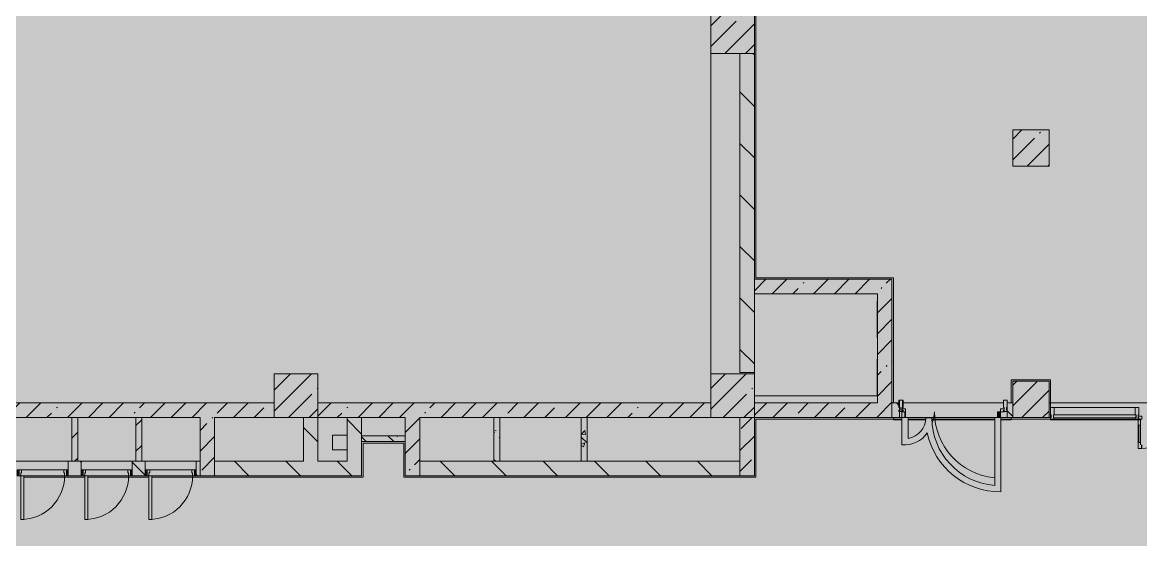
# Model space of a CAD drawing. Header units: millimetres. Extents: x 36059 to 234328, y -8553 to 29000.
# Drawn here: x 164016 to 179386, y 10024 to 17127 of the extents above; entities that cross this region are included whole.
import ezdxf

# ---------------------------------------------------------------- set-up
doc = ezdxf.new("R2010")
doc.units = ezdxf.units.MM
doc.linetypes.add('200_ШТРИХ__ш1_п0_6_', pattern=[800, 500, -300])
doc.layers.add('A-DETL-GENF-2', color=7, linetype='Continuous', lineweight=9, true_color=0xc0c0c0, transparency=0.4)
for name, color, linetype, lineweight, true_color in [('A-DETL-GENF-4', 7, 'Continuous', 5, 0xb7b7b7), ('A-DETL-GENF-5', 7, 'Continuous', 5, 0xe2e2e2), ('A-DOOR-1', 7, 'Continuous', 5, 0xaaaaaa), ('A-DOOR-2', 7, 'Continuous', 5, 0xe2e2e2), ('A-DOOR-3', 7, 'Continuous', 5, 0xb7b7b7), ('A-DOOR-FRAM-1', 7, 'Continuous', 5, 0xe2e2e2), ('A-DOOR-FRAM-2', 7, 'Continuous', 5, 0xaaaaaa), ('A-DOOR-FRAM-3', 7, 'Continuous', 5, 0xb7b7b7), ('A-FLOR-1', 7, 'Continuous', 5, 0xb7b7b7), ('A-GLAZ-CURT-2', 7, 'Continuous', 5, 0x737373), ('A-GLAZ-CWMG-2', 7, 'Continuous', 5, 0x737373), ('A-WALL-5', 7, 'Continuous', 9, 0x737373), ('I-WALL-3', 7, 'Continuous', 5, 0x737373), ('I-WALL-5', 7, 'Continuous', 5, 0x787878), ('S-COLS-4', 7, 'Continuous', 5, 0x737373)]:
    doc.layers.add(name, color=color, linetype=linetype, lineweight=lineweight, true_color=true_color)
for name, color, linetype, lineweight in [('A-DETL-MBND-1', 7, '200_ШТРИХ__ш1_п0_6_', 9), ('I-WALL-4', 7, 'Continuous', 5), ('S-COLS-3', 7, 'Continuous', 5)]:
    doc.layers.add(name, color=color, linetype=linetype, lineweight=lineweight)
pattern_1 = [(135, (107317.9, 0), (-353.5534, -353.5534), [])]
pattern_2 = [(45, (107317.9, 0), (-285.1231, 285.1231), []), (45, (107603, 0), (-285.1231, 285.1231), [504.031, -100.806, 16.764, -84.042])]
pattern_3 = [(135, (107317.9, 0), (-377.1708, -377.1708), [533.4, -88.9, 17.78, -88.9]), (135, (107317.9, 376.94), (-377.1708, -377.1708), []), (50, (107317.9, 0), (637.6445, -55.7866), [66.675, -733.425]), (355, (107317.9, 0), (-123.3494, 668.699), [53.34, -586.74]), (100.451, (107371, -4.65), (514.299, 612.908), [56.665, -623.315]), (46.184, (107317.9, 177.8), (948.776, -147.15), [100.012, -1100.137]), (96.636, (107397, 165.5), (830.909, 865.997), [84.998, -934.973]), (351.184, (107317.9, 177.8), (830.918, 865.988), [80.01, -880.11]), (21, (107406.8, 133.35), (530.6506, -357.9283), [66.675, -733.425]), (326, (107406.8, 133.35), (216.308, 644.6585), [53.34, -586.74]), (71.451, (107451, 103.5), (746.9596, 286.7243), [56.665, -623.315]), (37.5, (107317.9, 0), (10.8105, 295.9426), [16.764, -562.864, 16.764, -578.866, -588.962]), (37.5, (107317.9, 0), (10.8105, 295.9426), [-1175.258, 16.764, -572.198]), (7.5, (107317.9, 0), (233.8692, 350.6318), [16.764, -322.834, 16.764, -549.529, -224.472]), (7.5, (107317.9, 0), (233.8692, 350.6318), [-905.891, 16.764, -207.708]), (327.5, (107119.64, 0), (474.5678, -20.0513), [16.764, -205.486, 16.764, -676.656, -920.115]), (327.5, (107119.64, 0), (474.5678, -20.0513), [-915.67, 16.764, -903.351]), (317.5, (107030.74, 0), (518.4522, 88.9934), [16.764, -272.161, 16.764, -443.738, -653.415]), (317.5, (107030.74, 0), (518.4522, 88.9934), [-749.427, 16.764, -636.651])]
pattern_4 = [(45, (107317.9, 0), (-176.7767, 176.7767), [])]

# ---------------------------------------------------------------- blocks, each defined once
blk = doc.blocks.new('BSC_Колонна _Прямоугольная - 600х600-23205240-3_10_2_птичка')
at = {"layer": 'S-COLS-3'}
h = blk.add_hatch(dxfattribs=at)
h.set_pattern_fill('FP_100', color=256, style=0, pattern_type=2)
h.set_pattern_definition([(45, (-66460, -12000), (-285.1231, 285.1231), []), (45, (-66174.88, -12000), (-285.1231, 285.1231), [504.031, -100.806, 16.764, -84.042])])
h.paths.add_polyline_path([(-300, -300), (300, -300), (300, 300), (-300, 300)])
at = {"layer": 'S-COLS-4'}
for p, q in [((300, 300), (-300, 300)), ((-300, 300), (-300, -300)), ((300, -300), (300, 300)), ((-300, -300), (300, -300))]:
    blk.add_line(p, q, dxfattribs=at)
blk = doc.blocks.new('BSC_Колонна _Прямоугольная - 600х600-V75-3_10_2_птичка')
at = {"layer": 'S-COLS-3'}
h = blk.add_hatch(dxfattribs=at)
h.set_pattern_fill('FP_104', color=256, style=0, pattern_type=2)
h.set_pattern_definition([(45, (-66460, -17000), (-285.1231, 285.1231), []), (45, (-66174.88, -17000), (-285.1231, 285.1231), [504.031, -100.806, 16.764, -84.042])])
h.paths.add_polyline_path([(-300, -300), (300, -300), (300, 300), (-300, 300)])
at = {"layer": 'S-COLS-4'}
for p, q in [((300, 300), (-300, 300)), ((-300, 300), (-300, -300)), ((300, -300), (300, 300)), ((-300, -300), (300, -300))]:
    blk.add_line(p, q, dxfattribs=at)
blk = doc.blocks.new('BSC_Колонна _Прямоугольная - 600х600-V85-3_10_2_птичка')
at = {"layer": 'S-COLS-3'}
h = blk.add_hatch(dxfattribs=at)
h.set_pattern_fill('FP_122', color=256, style=0, pattern_type=2)
h.set_pattern_definition([(45, (-60460, -12000), (-285.1231, 285.1231), []), (45, (-60174.88, -12000), (-285.1231, 285.1231), [504.031, -100.806, 16.764, -84.042])])
h.paths.add_polyline_path([(-300, -300), (300, -300), (300, 300), (-300, 300)])
at = {"layer": 'S-COLS-4'}
for p, q in [((300, 300), (-300, 300)), ((-300, 300), (-300, -300)), ((300, -300), (300, 300)), ((-300, -300), (300, -300))]:
    blk.add_line(p, q, dxfattribs=at)
blk = doc.blocks.new('BSC_Колонна _Прямоугольная - 500х500-V112-3_10_2_птичка')
at = {"layer": 'S-COLS-3'}
h = blk.add_hatch(dxfattribs=at)
h.set_pattern_fill('FP_146', color=256, style=0, pattern_type=2)
h.set_pattern_definition([(45, (-70560, -15400), (-285.1231, 285.1231), []), (45, (-70274.88, -15400), (-285.1231, 285.1231), [504.031, -100.806, 16.764, -84.042])])
h.paths.add_polyline_path([(-250, -250), (250, -250), (250, 250), (-250, 250)])
at = {"layer": 'S-COLS-4'}
for p, q in [((250, 250), (-250, 250)), ((-250, 250), (-250, -250)), ((250, -250), (250, 250)), ((-250, -250), (250, -250))]:
    blk.add_line(p, q, dxfattribs=at)
blk = doc.blocks.new('110_Дверь_СКБ_1Ст - д-18 700x2100h_Технический шкаф ЭОМ и СС-V164-3_10_2_птичка')
at = {"layer": 'A-DOOR-1'}
h = blk.add_hatch(dxfattribs=at)
h.set_pattern_fill('FP_151', color=256, style=0, pattern_type=2)
h.set_pattern_definition([(135, (1951.41, 164.685), (-14.14214, -14.14214), []), (225, (1951.41, 164.685), (14.14214, -14.14214), [])])
h.paths.add_polyline_path([(362.5, 100), (337.5, 100), (337.5, 20), (362.5, 20)])
at = {"layer": 'A-DOOR-2'}
h = blk.add_hatch(color=256, dxfattribs=at)
h.paths.add_polyline_path([(312.5, 100), (312.5, 60), (302.5, 60), (302.5, 20), (337.5, 20), (337.5, 100)])
h.paths.add_polyline_path([(-287.5, 100), (-312.5, 100), (-312.5, 20), (-277.5, 20), (-277.5, 60), (-287.5, 60)])
at = {"layer": 'A-DOOR-FRAM-1'}
blk.add_hatch(color=256, dxfattribs=at).paths.add_polyline_path([(272.5, 700), (272.5, 100), (312.5, 100), (312.5, 700)])
at = {"layer": 'A-DOOR-FRAM-2'}
h = blk.add_hatch(dxfattribs=at)
h.set_pattern_fill('FP_152', color=256, style=0, pattern_type=2)
h.set_pattern_definition([(45, (-171.384, 164.685), (-14.1421, 14.1421), []), (135, (-171.384, 164.685), (-14.1421, -14.1421), [])])
h.paths.add_polyline_path([(-312.5, 100), (-337.5, 100), (-337.5, 20), (-312.5, 20)])
at = {"layer": 'A-DOOR-3'}
for p, q in [((312.5, 700), (272.5, 700)), ((272.5, 700), (272.5, 100)), ((312.5, 100), (312.5, 700)), ((272.5, 100), (312.5, 100))]:
    blk.add_line(p, q, dxfattribs=at)
blk.add_arc((312.5, 100), 600, 90, 180, dxfattribs=at)
at = {"layer": 'A-DOOR-FRAM-3'}
for p, q in [((-312.5, 100), (-337.5, 100)), ((-337.5, 100), (-337.5, 20)), ((-337.5, 20), (-312.5, 20)), ((-287.5, 100), (-312.5, 100)), ((-312.5, 100), (-312.5, 20)), ((-312.5, 20), (-312.5, 100)), ((-312.5, 20), (-277.5, 20)), ((-287.5, 60), (-287.5, 100)), ((-287.5, 100), (272.5, 100)), ((-277.5, 60), (-287.5, 60)), ((-277.5, 20), (-277.5, 60)), ((302.5, 20), (-277.5, 20)), ((312.5, 60), (302.5, 60)), ((302.5, 60), (302.5, 20)), ((302.5, 20), (337.5, 20)), ((312.5, 100), (312.5, 60)), ((337.5, 100), (312.5, 100)), ((337.5, 20), (337.5, 100)), ((362.5, 100), (337.5, 100)), ((337.5, 100), (337.5, 20)), ((337.5, 20), (362.5, 20)), ((362.5, 20), (362.5, 100))]:
    blk.add_line(p, q, dxfattribs=at)
blk = doc.blocks.new('Прямоугольный импост - Импост структурный с накладкой - 160мм Темный-33326475-3_10_2_птичка')
at = {"layer": 'A-GLAZ-CWMG-2'}
for p, q in [((-50, 40), (-50, 140)), ((-50, 140), (0, 140)), ((-40, 40), (-50, 40)), ((-50, -17), (-50, 0)), ((-50, 0), (-40, 0)), ((-40, 0), (-40, 40)), ((-10, 40), (-10, 0)), ((0, 40), (-10, 40)), ((-10, 0), (0, 0)), ((0, 140), (0, 40)), ((0, 0), (0, -17)), ((0, -17), (-50, -17))]:
    blk.add_line(p, q, dxfattribs=at)
blk = doc.blocks.new('Дверь_Витражная_остекление_ - ВВ-6 остекление-32274838-3_10_2_птичка')
at = {"layer": 'A-DETL-GENF-5'}
for points in [[(705, 420), (701, 420), (701, 100), (660, 100), (660, 20), (705, 20), (705, 386)], [(-655, 100), (-655, 20), (-610, 20), (-610, 100)]]:
    blk.add_hatch(color=256, dxfattribs=at).paths.add_polyline_path(points)
at = {"layer": 'A-DETL-GENF-4'}
for p, q in [((705, 420), (705, 20)), ((705, 20), (705, 420)), ((-655, 100), (-655, 20)), ((-655, 100), (-655, 20)), ((-610, 20), (-655, 20)), ((-655, 20), (-610, 20)), ((-610, 100), (-610, 20)), ((-610, 20), (-610, 100)), ((660, 100), (660, 20)), ((660, 100), (660, 20))]:
    blk.add_line(p, q, dxfattribs=at)
at = {"layer": 'A-DOOR-3'}
for p, q in [((-655, 20), (-705, 20)), ((-705, 20), (-705, -20)), ((-655, 100), (-655, 20)), ((-655, -20), (-655, 20)), ((655, 100), (655, 20)), ((705, 20), (655, 20)), ((655, 20), (655, -20)), ((705, -20), (705, 20)), ((-705, -20), (-655, -20)), ((655, -20), (705, -20))]:
    blk.add_line(p, q, dxfattribs=at)
for centre, radius, start, end in [((-655, 20), 910, 360, 84.7731), ((655, 20), 400, 157.5, 180)]:
    blk.add_arc(centre, radius, start, end, dxfattribs=at)
blk = doc.blocks.new('Прямоугольный импост - Импост структурный с накладкой - 160мм Темный-33326241-3_10_2_птичка')
at = {"layer": 'A-GLAZ-CWMG-2'}
for p, q in [((-25, 40), (-25, 140)), ((-25, 140), (25, 140)), ((-15, 40), (-25, 40)), ((-25, -17), (-25, 0)), ((-25, 0), (-15, 0)), ((-15, 0), (-15, 40)), ((15, 40), (15, 0)), ((25, 40), (15, 40)), ((15, 0), (25, 0)), ((25, 140), (25, 40)), ((25, 0), (25, -17)), ((25, -17), (-25, -17))]:
    blk.add_line(p, q, dxfattribs=at)
blk = doc.blocks.new('Прямоугольный импост - Импост структурный с накладкой - 160мм Темный-33326242-3_10_2_птичка')
at = {"layer": 'A-GLAZ-CWMG-2'}
for p, q in [((0, 140), (-50, 140)), ((-50, 140), (-50, 40)), ((-50, 40), (-40, 40)), ((-40, 0), (-50, 0)), ((-50, 0), (-50, -17)), ((-40, 40), (-40, 0)), ((-10, 0), (-10, 40)), ((-10, 40), (0, 40)), ((0, 0), (-10, 0)), ((0, 40), (0, 140)), ((0, -17), (0, 0)), ((-50, -17), (0, -17))]:
    blk.add_line(p, q, dxfattribs=at)
blk = doc.blocks.new('Прямоугольный импост - Импост структурный с накладкой - 160мм Темный-33326237-3_10_2_птичка')
at = {"layer": 'A-GLAZ-CWMG-2'}
for p, q in [((-50, 40), (-50, 140)), ((-50, 140), (0, 140)), ((-40, 40), (-50, 40)), ((-50, -17), (-50, 0)), ((-50, 0), (-40, 0)), ((-40, 0), (-40, 40)), ((-10, 40), (-10, 0)), ((0, 40), (-10, 40)), ((-10, 0), (0, 0)), ((0, 140), (0, 40)), ((0, 0), (0, -17)), ((0, -17), (-50, -17))]:
    blk.add_line(p, q, dxfattribs=at)
blk = doc.blocks.new('Дверь_Витражная_остекление_ - В-18-32468702-3_10_2_птичка')
at = {"layer": 'A-DETL-GENF-5'}
blk.add_hatch(color=256, dxfattribs=at).paths.add_polyline_path([(690, 420), (678, 420), (678, 370), (690, 370), (690, 20), (723, 20), (723, 420)])
at = {"layer": 'A-DETL-GENF-4'}
for p, q in [((-673, 965), (-673, 20)), ((-673, 965), (-673, 20)), ((723, 420), (678, 420)), ((678, 420), (678, 370)), ((723, 420), (678, 420)), ((678, 420), (678, 370)), ((723, 340), (690, 340)), ((713, 340), (713, 100)), ((723, 420), (723, 20)), ((723, 20), (723, 420)), ((723, 100), (690, 100))]:
    blk.add_line(p, q, dxfattribs=at)
at = {"layer": 'A-DOOR-3'}
for p, q in [((-673, 965), (-673, 20)), ((673, 420), (673, 370)), ((-673, 20), (-723, 20)), ((-723, 20), (-723, -20)), ((-673, -20), (-673, 20)), ((723, 20), (673, 20)), ((673, 20), (673, -20)), ((723, -20), (723, 20)), ((-723, -20), (-673, -20)), ((673, -20), (723, -20))]:
    blk.add_line(p, q, dxfattribs=at)
for centre, radius, start, end in [((-673, 20), 945, 15.8542, 26.1731), ((673, 20), 400, 90, 148.5381), ((-673, 20), 945, 360, 14.4313), ((673, 20), 400, 177.0378, 180)]:
    blk.add_arc(centre, radius, start, end, dxfattribs=at)
blk = doc.blocks.new('Системная панель - Стекло - 40мм-V234-3_10_2_птичка')
at = {"layer": 'A-GLAZ-CURT-2'}
for p, q in [((567, 0), (-567, 0)), ((-567, 0), (-567, -40)), ((567, -40), (567, 0)), ((-567, -40), (567, -40))]:
    blk.add_line(p, q, dxfattribs=at)
blk = doc.blocks.new('Прямоугольный импост - Импост структурный с накладкой - 160мм Темный-33326239-3_10_2_птичка')
at = {"layer": 'A-GLAZ-CWMG-2'}
for p, q in [((-25, 40), (-25, 140)), ((-25, 140), (25, 140)), ((-15, 40), (-25, 40)), ((-25, -17), (-25, 0)), ((-25, 0), (-15, 0)), ((-15, 0), (-15, 40)), ((15, 40), (15, 0)), ((25, 40), (15, 40)), ((15, 0), (25, 0)), ((25, 140), (25, 40)), ((25, 0), (25, -17)), ((25, -17), (-25, -17))]:
    blk.add_line(p, q, dxfattribs=at)
blk = doc.blocks.new('Прямоугольный импост - Импост структурный с накладкой - 160мм Темный-32468813-3_10_2_птичка')
at = {"layer": 'A-GLAZ-CWMG-2'}
for p, q in [((70880, 11837), (71994, 11837)), ((70880, 11680), (71994, 11680))]:
    blk.add_line(p, q, dxfattribs=at)

msp = doc.modelspace()

# ---------------------------------------------------------------- hatches: boundary and pattern name
at = {"layer": 'A-DETL-GENF-2'}
msp.add_hatch(color=256, dxfattribs=at).paths.add_polyline_path([(178169.8, -251.7), (183167.9, -251.7), (183167.9, 3288.3), (191887.9, 3288.3), (191887.9, 27348.3), (149227.9, 27348.3), (149227.9, 23888.3), (145628, 23888.3), (145628, -251.7), (177237.6, -251.7)])
at = {"layer": 'I-WALL-4'}
h = msp.add_hatch(dxfattribs=at)
h.set_pattern_fill('FP_108', color=256, style=0, pattern_type=2)
h.set_pattern_definition(pattern_1)
h.paths.add_polyline_path([(173877.9, 12320), (174077.9, 12320), (174077.9, 16700), (173877.9, 16700), (173877.9, 13534.8)])
h.paths.add_polyline_path([(174077.9, 17300), (174077.9, 26500), (173877.9, 26500), (173877.9, 17300)])
h = msp.add_hatch(dxfattribs=at)
h.set_pattern_fill('FP_105', color=256, style=0, pattern_type=2)
h.set_pattern_definition(pattern_2)
h.paths.add_polyline_path([(175373.2, 13400), (175767.9, 13400), (175767.9, 13600), (174077.9, 13600), (174077.9, 13400)])
h = msp.add_hatch(dxfattribs=at)
h.set_pattern_fill('FP_105', color=256, style=0, pattern_type=2)
h.set_pattern_definition(pattern_2)
h.paths.add_polyline_path([(175839.3, 11700), (175967.9, 11700), (175967.9, 13600), (175767.9, 13600), (175767.9, 11700)])
h = msp.add_hatch(dxfattribs=at)
h.set_pattern_fill('FP_105', color=256, style=0, pattern_type=2)
h.set_pattern_definition(pattern_2)
h.paths.add_polyline_path([(169277.9, 11700), (173477.9, 11700), (173477.9, 11900), (168077.9, 11900), (168077.9, 11700), (168677.9, 11700)])
h.paths.add_polyline_path([(162077.9, 11700), (167477.9, 11700), (167477.9, 11900), (162077.9, 11900)])
h = msp.add_hatch(dxfattribs=at)
h.set_pattern_fill('FP_105', color=256, style=0, pattern_type=2)
h.set_pattern_definition(pattern_2)
h.paths.add_polyline_path([(175767.9, 11700), (175767.9, 11900), (174077.9, 11900), (174077.9, 11700), (175373.2, 11700)])
h = msp.add_hatch(dxfattribs=at)
h.set_pattern_fill('FP_108', color=256, style=0, pattern_type=2)
h.set_pattern_definition(pattern_1)
h.paths.add_polyline_path([(175967.9, 11700), (176071.9, 11700), (176071.9, 11900), (175967.9, 11900), (175967.9, 11799.5)])
h.paths.add_polyline_path([(177551.9, 11700), (177627.9, 11700), (177627.9, 11900), (177551.9, 11900), (177551.9, 11799.5)])
h.paths.add_polyline_path([(178147.9, 11700), (178147.9, 11900), (178127.9, 11900), (178127.9, 11700)])
h.paths.add_polyline_path([(180857.9, 11700), (180857.9, 11900), (180837.9, 11900), (180837.9, 11700)])
h = msp.add_hatch(dxfattribs=at)
h.set_pattern_fill('FP_110', color=256, style=0, pattern_type=2)
h.set_pattern_definition(pattern_4)
h.paths.add_polyline_path([(164777.1, 11100), (164777.1, 11700), (164697.1, 11700), (164697.1, 11100)])
h = msp.add_hatch(dxfattribs=at)
h.set_pattern_fill('FP_110', color=256, style=0, pattern_type=2)
h.set_pattern_definition(pattern_4)
h.paths.add_polyline_path([(165577.1, 11100), (165657.1, 11100), (165657.1, 11700), (165577.1, 11700), (165577.1, 11221)])
h = msp.add_hatch(dxfattribs=at)
h.set_pattern_fill('FP_105', color=256, style=0, pattern_type=2)
h.set_pattern_definition(pattern_2)
h.paths.add_polyline_path([(166657.9, 10900), (166657.9, 11700), (166457.9, 11700), (166457.9, 10900)])
h = msp.add_hatch(dxfattribs=at)
h.set_pattern_fill('FP_108', color=256, style=0, pattern_type=2)
h.set_pattern_definition(pattern_1)
h.paths.add_polyline_path([(168077.9, 11100), (168077.9, 11700), (167877.9, 11700), (167877.9, 11100), (167915.6, 11100)])
h = msp.add_hatch(dxfattribs=at)
h.set_pattern_fill('FP_108', color=256, style=0, pattern_type=2)
h.set_pattern_definition(pattern_1)
h.paths.add_polyline_path([(168477.9, 10900), (168677.9, 10900), (168677.9, 11700), (168477.9, 11700), (168477.9, 11100)])
h = msp.add_hatch(dxfattribs=at)
h.set_pattern_fill('FP_105', color=256, style=0, pattern_type=2)
h.set_pattern_definition(pattern_2)
h.paths.add_polyline_path([(169477.9, 10900), (169477.9, 11700), (169277.9, 11700), (169277.9, 10900)])
h = msp.add_hatch(dxfattribs=at)
h.set_pattern_fill('FP_105', color=256, style=0, pattern_type=2)
h.set_pattern_definition(pattern_2)
h.paths.add_polyline_path([(174077.9, 10900), (174077.9, 11700), (173877.9, 11700), (173877.9, 10900)])
h = msp.add_hatch(dxfattribs=at)
h.set_pattern_fill('FP_108', color=256, style=0, pattern_type=2)
h.set_pattern_definition(pattern_1)
h.paths.add_polyline_path([(168477.9, 10900), (168477.9, 11100), (166657.9, 11100), (166657.9, 10900), (167915.6, 10900)])
h.paths.add_polyline_path([(164652.9, 10900), (164825.7, 10900), (164825.7, 11100), (164645.7, 11100), (164645.7, 10900)])
h.paths.add_polyline_path([(165525.7, 10900), (165705.7, 10900), (165705.7, 11100), (165525.7, 11100), (165525.7, 10980)])
h.paths.add_polyline_path([(166457.9, 10900), (166457.9, 11100), (166405.7, 11100), (166405.7, 10900)])
h.paths.add_polyline_path([(163945.7, 10900), (163945.7, 11100), (163765.7, 11100), (163765.7, 10900)])
h.paths.add_polyline_path([(162322.4, 10900), (162817.9, 10900), (162817.9, 11100), (159227.9, 11100), (159227.9, 10900), (160458, 10900)])
h.paths.add_polyline_path([(163017.9, 10900), (163065.7, 10900), (163065.7, 11100), (163017.9, 11100), (163017.9, 10980)])
h.paths.add_polyline_path([(156729.2, 10900), (159027.9, 10900), (159027.9, 11100), (152077.9, 11100), (152077.9, 10900), (153000.3, 10900)])
h = msp.add_hatch(dxfattribs=at)
h.set_pattern_fill('FP_108', color=256, style=0, pattern_type=2)
h.set_pattern_definition(pattern_1)
h.paths.add_polyline_path([(169477.9, 10900), (170077.9, 10900), (170077.9, 11100), (169477.9, 11100)])
h = msp.add_hatch(dxfattribs=at)
h.set_pattern_fill('FP_108', color=256, style=0, pattern_type=2)
h.set_pattern_definition(pattern_1)
h.paths.add_polyline_path([(173877.9, 10900), (173877.9, 11100), (170077.9, 11100), (170077.9, 10900), (171644.4, 10900)])
at = {"layer": 'I-WALL-5'}
h = msp.add_hatch(dxfattribs=at)
h.set_pattern_fill('FP_115', color=256, style=0, pattern_type=2)
h.set_pattern_definition(pattern_3)
h.paths.add_polyline_path([(170577.9, 11100), (170577.9, 11700), (170497.9, 11700), (170497.9, 11100)])
h = msp.add_hatch(dxfattribs=at)
h.set_pattern_fill('FP_115', color=256, style=0, pattern_type=2)
h.set_pattern_definition(pattern_3)
h.paths.add_polyline_path([(171777.9, 11100), (171777.9, 11700), (171697.9, 11700), (171697.9, 11100)])
h = msp.add_hatch(dxfattribs=at)
h.set_pattern_fill('FP_115', color=256, style=0, pattern_type=2)
h.set_pattern_definition(pattern_3)
h.paths.add_polyline_path([(169277.9, 11370), (169277.9, 11450), (168677.9, 11450), (168677.9, 11370)])
at = {"layer": 'S-COLS-3'}
h = msp.add_hatch(dxfattribs=at)
h.set_pattern_fill('FP_105', color=256, style=0, pattern_type=2)
h.set_pattern_definition(pattern_2)
h.paths.add_polyline_path([(178127.9, 11700), (178127.9, 12200), (177627.9, 12200), (177627.9, 11700)])

# ---------------------------------------------------------------- linework, layer by layer
at = {"layer": 'A-DETL-MBND-1'}
msp.add_line((175762.9, 12000), (175762.9, 13400), dxfattribs=at)
at = {"layer": 'A-FLOR-1'}
for p, q in [((174097.9, 26880), (174097.9, 13620)), ((173477.9, 16700), (173477.9, 12300)), ((174097.9, 13620), (175987.9, 13620)), ((175987.9, 13620), (175987.9, 11900)), ((174077.9, 12300), (174077.9, 12320)), ((177607.9, 11900), (177607.9, 12220)), ((177607.9, 12220), (178147.9, 12220)), ((178147.9, 12220), (178147.9, 11900)), ((175767.9, 12000), (174077.9, 12000)), ((175987.9, 11700), (175987.9, 11669)), ((176190.6, 11700), (176105.9, 11700)), ((176105.9, 11700), (176105.9, 11327.5)), ((176190.6, 11413.8), (176190.6, 11700)), ((176516.6, 11697.2), (176431.9, 11697.2)), ((177464.9, 11700), (177380.2, 11700)), ((177380.2, 11700), (177380.2, 10768.9)), ((177464.9, 10681.9), (177464.9, 11700)), ((177607.9, 11669), (177607.9, 11700)), ((176105.9, 11680), (174097.9, 11680)), ((174097.9, 11680), (174097.9, 10880)), ((175987.9, 11669), (176105.9, 11669)), ((176430.1, 11680), (176190.6, 11680)), ((176190.6, 11669), (176429, 11669)), ((177380.2, 11680), (176517.5, 11680)), ((176518.2, 11669), (177380.2, 11669)), ((178147.9, 11680), (177464.9, 11680)), ((177464.9, 11669), (177607.9, 11669)), ((178147.9, 11680), (178147.9, 11669)), ((178147.9, 11669), (179385.9, 11669)), ((179385.9, 11677), (179385.9, 11327.5)), ((168277.9, 11457), (168477.9, 11457)), ((168277.9, 11257), (168277.9, 11457)), ((168477.9, 11257), (168277.9, 11257)), ((169256.9, 11350), (168697.9, 11350)), ((168697.9, 11350), (168697.9, 10880)), ((169256.9, 10880), (169256.9, 11350)), ((164875.7, 10880), (164035.7, 10880)), ((165755.7, 10880), (164915.7, 10880)), ((168697.9, 10880), (165795.7, 10880)), ((174097.9, 10880), (169256.9, 10880))]:
    msp.add_line(p, q, dxfattribs=at)
for centre, radius, start, end in [((176144.8, 11697.2), 287, 279.17366, 0), ((177447.3, 11697.2), 930.7, 180, 265.86869), ((176144.8, 11697.2), 371.7, 263.98747, 326.07537), ((177447.3, 11697.2), 1015.4, 191.7891, 270.99569)]:
    msp.add_arc(centre, radius, start, end, dxfattribs=at)
at = {"layer": 'A-WALL-5'}
for p, q in [((175967.9, 11900), (175967.9, 11700)), ((164777.1, 11700), (164697.1, 11700)), ((165657.1, 11700), (165577.1, 11700)), ((168677.9, 11700), (168477.9, 11700)), ((170577.9, 11700), (170497.9, 11700)), ((171777.9, 11700), (171697.9, 11700)), ((168677.9, 11450), (168677.9, 11370)), ((169277.9, 11370), (169277.9, 11450)), ((164697.1, 11100), (164777.1, 11100)), ((165577.1, 11100), (165657.1, 11100)), ((166457.9, 10900), (166457.9, 11100)), ((166657.9, 10900), (166657.9, 11100)), ((169477.9, 10900), (169477.9, 11100)), ((170497.9, 11100), (170577.9, 11100)), ((171697.9, 11100), (171777.9, 11100)), ((173877.9, 11100), (173877.9, 10900))]:
    msp.add_line(p, q, dxfattribs=at)
at = {"layer": 'I-WALL-3'}
for p, q in [((173877.9, 16700), (173877.9, 12320)), ((174077.9, 12320), (174077.9, 16700)), ((175967.9, 13600), (174077.9, 13600)), ((175967.9, 11900), (175967.9, 13600)), ((174077.9, 13400), (175767.9, 13400)), ((175767.9, 13400), (175767.9, 11900)), ((173877.9, 12320), (174077.9, 12320)), ((167477.9, 11900), (162077.9, 11900)), ((173477.9, 11900), (168077.9, 11900)), ((175767.9, 11900), (174077.9, 11900)), ((176071.9, 11900), (175967.9, 11900)), ((176071.9, 11700), (176071.9, 11900)), ((176121.9, 11900), (177501.9, 11900)), ((177627.9, 11900), (177551.9, 11900)), ((177551.9, 11900), (177551.9, 11700)), ((177627.9, 11700), (177627.9, 11900)), ((178127.9, 11900), (178127.9, 11700)), ((178127.9, 11900), (180857.9, 11900)), ((178147.9, 11700), (178147.9, 11900)), ((163897.1, 11700), (164697.1, 11700)), ((164697.1, 11700), (164697.1, 11100)), ((164777.1, 11100), (164777.1, 11700)), ((164777.1, 11700), (165577.1, 11700)), ((165577.1, 11700), (165577.1, 11100)), ((165657.1, 11100), (165657.1, 11700)), ((165657.1, 11700), (166457.9, 11700)), ((166457.9, 11700), (166457.9, 11100)), ((166657.9, 11100), (166657.9, 11700)), ((166657.9, 11700), (167477.9, 11700)), ((167877.9, 11700), (167877.9, 11100)), ((168077.9, 11100), (168077.9, 11700)), ((168077.9, 11700), (168477.9, 11700)), ((168477.9, 11700), (168477.9, 11100)), ((168677.9, 11450), (168677.9, 11700)), ((168677.9, 11700), (169277.9, 11700)), ((169277.9, 11700), (169277.9, 11450)), ((169477.9, 11100), (169477.9, 11700)), ((169477.9, 11700), (170497.9, 11700)), ((170497.9, 11700), (170497.9, 11100)), ((170577.9, 11700), (171697.9, 11700)), ((170577.9, 11100), (170577.9, 11700)), ((171697.9, 11700), (171697.9, 11100)), ((171777.9, 11700), (173477.9, 11700)), ((171777.9, 11100), (171777.9, 11700)), ((173877.9, 11700), (173877.9, 11100)), ((174077.9, 10900), (174077.9, 11700)), ((174077.9, 11700), (175967.9, 11700)), ((175967.9, 11700), (176105.9, 11700)), ((177380.2, 11700), (176190.6, 11700)), ((177627.9, 11700), (177464.9, 11700)), ((178127.9, 11700), (178157.9, 11700)), ((169277.9, 11450), (168677.9, 11450)), ((168677.9, 11370), (169277.9, 11370)), ((168677.9, 10900), (168677.9, 11370)), ((169277.9, 11370), (169277.9, 10900)), ((163897.1, 11100), (164697.1, 11100)), ((164645.7, 11100), (164645.7, 10980)), ((164777.1, 11100), (165577.1, 11100)), ((164825.7, 10980), (164825.7, 11100)), ((165525.7, 11100), (165525.7, 10980)), ((165657.1, 11100), (166457.9, 11100)), ((165705.7, 10980), (165705.7, 11100)), ((166405.7, 11100), (166405.7, 10980)), ((167877.9, 11100), (166657.9, 11100)), ((168477.9, 11100), (168077.9, 11100)), ((170497.9, 11100), (169477.9, 11100)), ((171697.9, 11100), (170577.9, 11100)), ((173877.9, 11100), (171777.9, 11100)), ((164645.7, 10900), (164825.7, 10900)), ((165525.7, 10900), (165705.7, 10900)), ((166405.7, 10900), (168677.9, 10900)), ((169277.9, 10900), (174077.9, 10900))]:
    msp.add_line(p, q, dxfattribs=at)
at = {"layer": 'S-COLS-4'}
for p, q in [((178127.9, 12200), (177627.9, 12200)), ((177627.9, 12200), (177627.9, 11900)), ((178127.9, 11900), (178127.9, 12200)), ((177627.9, 11900), (177627.9, 11700)), ((178127.9, 11700), (178127.9, 11900)), ((177627.9, 11700), (178127.9, 11700))]:
    msp.add_line(p, q, dxfattribs=at)

# ---------------------------------------------------------------- block references
at = {"layer": 'A-DOOR-3', "rotation": 180}
for name, p in [('Дверь_Витражная_остекление_ - ВВ-6 остекление-32274838-3_10_2_птичка', (176806.9, 11800)), ('Дверь_Витражная_остекление_ - В-18-32468702-3_10_2_птичка', (180075.4, 11697)), ('110_Дверь_СКБ_1Ст - д-18 700x2100h_Технический шкаф ЭОМ и СС-V164-3_10_2_птичка', (164308.2, 11000)), ('110_Дверь_СКБ_1Ст - д-18 700x2100h_Технический шкаф ЭОМ и СС-V164-3_10_2_птичка', (165188.2, 11000)), ('110_Дверь_СКБ_1Ст - д-18 700x2100h_Технический шкаф ЭОМ и СС-V164-3_10_2_птичка', (166068.2, 11000))]:
    msp.add_blockref(name, p, dxfattribs=at)
at = {"layer": 'A-GLAZ-CURT-2', "rotation": 180}
msp.add_blockref('Системная панель - Стекло - 40мм-V234-3_10_2_птичка', (178754.9, 11697), dxfattribs=at)
at = {"layer": 'A-GLAZ-CWMG-2', "extrusion": (0, 0, -1)}
for name, p in [('Прямоугольный импост - Импост структурный с накладкой - 160мм Темный-33326241-3_10_2_птичка', (-176086.9, 11800)), ('Прямоугольный импост - Импост структурный с накладкой - 160мм Темный-33326475-3_10_2_птичка', (-176071.9, 11800)), ('Прямоугольный импост - Импост структурный с накладкой - 160мм Темный-33326237-3_10_2_птичка', (-178147.9, 11697)), ('Прямоугольный импост - Импост структурный с накладкой - 160мм Темный-33326239-3_10_2_птичка', (-179336.9, 11697)), ('Прямоугольный импост - Импост структурный с накладкой - 160мм Темный-33326241-3_10_2_птичка', (-179337.9, 11697))]:
    msp.add_blockref(name, p, dxfattribs=at)
at = {"layer": 'A-GLAZ-CWMG-2'}
for name, p in [('Прямоугольный импост - Импост структурный с накладкой - 160мм Темный-33326242-3_10_2_птичка', (177551.9, 11800)), ('Прямоугольный импост - Импост структурный с накладкой - 160мм Темный-32468813-3_10_2_птичка', (107317.9, 0))]:
    msp.add_blockref(name, p, dxfattribs=at)
at = {"layer": 'S-COLS-4'}
for name, p in [('BSC_Колонна _Прямоугольная - 600х600-V75-3_10_2_птичка', (173777.9, 17000)), ('BSC_Колонна _Прямоугольная - 500х500-V112-3_10_2_птичка', (177877.9, 15400)), ('BSC_Колонна _Прямоугольная - 600х600-V85-3_10_2_птичка', (167777.9, 12000)), ('BSC_Колонна _Прямоугольная - 600х600-23205240-3_10_2_птичка', (173777.9, 12000))]:
    msp.add_blockref(name, p, dxfattribs=at)

doc.saveas('drawing.dxf')
